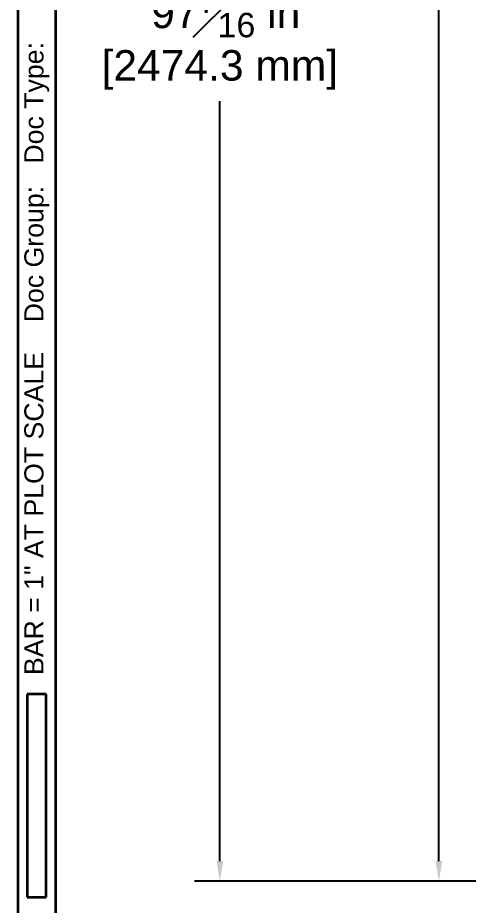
# Model space of a CAD drawing. Header units: inches. Extents: x 15 to 402, y 6 to 258.
# Drawn here: x 15 to 41.6, y 32.9 to 85.3 of the extents above; entities that cross this region are included whole.
import ezdxf

# ---------------------------------------------------------------- set-up
doc = ezdxf.new("R2010")
doc.units = ezdxf.units.IN
doc.header["$LTSCALE"] = 12
doc.header["$MEASUREMENT"] = 0
doc.layers.get('0').update_dxf_attribs({"lineweight": 25})
for name, color, linetype, lineweight in [('Border', 7, 'Continuous', 35), ('Dimension (ANSI)', 7, 'Continuous', 25), ('Symbol (ANSI)', 7, 'Continuous', 25)]:
    doc.layers.add(name, color=color, linetype=linetype, lineweight=lineweight)
doc.styles.add('MEMCOR Medium', font='arial.ttf')
doc.styles.add('Standard A-B-C', font='arial.ttf')
doc.dimstyles.new('Default (ANSI)', dxfattribs={"dimscale": 12, "dimtxt": 0.15, "dimasz": 0.098425, "dimexe": 0.125, "dimexo": 0.0625, "dimgap": 0.031496, "dimtad": 0, "dimtih": 1, "dimtoh": 1, "dimdec": 4, "dimrnd": 1e-08, "dimzin": 3, "dimdsep": 46, "dimlunit": 5, "dimtxsty": 'MEMCOR Medium', "dimcen": 0.09, "dimdle": 0.393701, "dimclrd": 256, "dimclre": 256, "dimclrt": 256, "dimadec": 0, "dimazin": 1, "dimtfac": 0.8, "dimtofl": 0, "dimtmove": 0, "dimatfit": 3, "dimfxl": 1, "dimfrac": 1, "dimtolj": 1, "dimtzin": 4, "dimlwd": -1, "dimlwe": -1, "dimarcsym": 0})
doc.dimstyles.new('Default (ANSI)$7', dxfattribs={"dimscale": 12, "dimtxt": 0.15, "dimasz": 0.098425, "dimexe": 0.125, "dimexo": 0.0625, "dimgap": 0.031496, "dimtad": 0, "dimtih": 1, "dimtoh": 1, "dimdec": 4, "dimrnd": 1e-08, "dimzin": 3, "dimdsep": 46, "dimlunit": 5, "dimtxsty": 'MEMCOR Medium', "dimcen": 0.09, "dimdle": 0.393701, "dimclrd": 256, "dimclre": 256, "dimclrt": 256, "dimadec": 0, "dimazin": 1, "dimtfac": 0.8, "dimtofl": 0, "dimtmove": 0, "dimatfit": 3, "dimfxl": 1, "dimfrac": 1, "dimtolj": 1, "dimtzin": 4, "dimlwd": -1, "dimlwe": -1, "dimarcsym": 0})

# ---------------------------------------------------------------- blocks, each defined once
blk = doc.blocks.new('Borders 22x34_D')
at = {"layer": 'Border'}
for p, q in [((1.25, 21.5), (1.25, 0.5)), ((1.4375, 0.5), (1.4375, 21.3125)), ((1.3906, 3.7812), (1.2969, 3.7812)), ((1.2969, 3.7812), (1.2969, 2.7812)), ((1.3906, 2.7812), (1.3906, 3.7812)), ((1.2969, 2.7812), (1.3906, 2.7812))]:
    blk.add_line(p, q, dxfattribs=at)
at = {"layer": 'Border', "insert": (1.3437, 3.875), "char_height": 0.094, "attachment_point": 4, "rotation": 90, "style": 'Standard A-B-C'}
blk.add_mtext('\\fArial|b0|i0;{\\H0.0940;BAR = 1" AT PLOT SCALE    Doc Group:   Doc Type: }', dxfattribs=at)
blk = doc.blocks.new('*D22')
at = {"layer": 'Defpoints', "color": 0, "transparency": 16777216}
for p in [(35.857, 131.747), (26.937, 34.332), (66.494, 34.332)]:
    blk.add_point(p, dxfattribs=at)
at = {"layer": 'Dimension (ANSI)', "transparency": 16777216}
for p, q in [((35.107, 131.747), (25.437, 131.747)), ((26.937, 130.566), (26.937, 87.135)), ((26.937, 35.513), (26.937, 80.394)), ((65.744, 34.332), (25.437, 34.332))]:
    blk.add_line(p, q, dxfattribs=at)
for points in [[(26.74, 130.566), (27.133, 130.566), (26.937, 131.747)], [(26.74, 35.513), (27.133, 35.513), (26.937, 34.332)]]:
    blk.add_solid(points, dxfattribs=at)
at = {"layer": 'Dimension (ANSI)', "transparency": 16777216, "char_height": 1.8, "attachment_point": 5, "style": 'MEMCOR Medium'}
for s, insert in [('\\A1; 97{\\H0.8x;\\S7#16;} in', (26.937, 85.604)), ('\\A1;[2474.3 mm]', (26.937, 82.233))]:
    blk.add_mtext(s, dxfattribs=dict(at, insert=insert))
blk = doc.blocks.new('*D23')
at = {"layer": 'Defpoints', "color": 0, "transparency": 16777216}
for p in [(39.876, 122.865), (66.907, 122.865), (66.494, 34.332)]:
    blk.add_point(p, dxfattribs=at)
at = {"layer": 'Dimension (ANSI)', "transparency": 16777216}
for p, q in [((66.157, 122.865), (38.376, 122.865)), ((39.876, 121.684), (39.876, 100.448)), ((39.876, 35.513), (39.876, 93.658)), ((65.744, 34.332), (38.376, 34.332))]:
    blk.add_line(p, q, dxfattribs=at)
for points in [[(39.68, 121.684), (40.073, 121.684), (39.876, 122.865)], [(39.68, 35.513), (40.073, 35.513), (39.876, 34.332)]]:
    blk.add_solid(points, dxfattribs=at)
at = {"layer": 'Dimension (ANSI)', "transparency": 16777216, "char_height": 1.8, "attachment_point": 5, "style": 'MEMCOR Medium'}
for s, insert in [('\\A1; 88{\\H0.8x;\\S9#16;} in', (39.876, 98.917)), ('\\A1;[2248.7 mm]', (39.876, 95.521))]:
    blk.add_mtext(s, dxfattribs=dict(at, insert=insert))

msp = doc.modelspace()

# ---------------------------------------------------------------- block references
at = {"xscale": 12, "yscale": 12, "zscale": 12}
msp.add_blockref('Borders 22x34_D', (0, 0), dxfattribs=at)

# ---------------------------------------------------------------- dimensions: what is measured, and where the dimension line sits
at = {"layer": 'Dimension (ANSI)'}
for base, p1, p2, text, picture, middle in [((26.936647, 34.331649), (35.856598, 131.746998), (66.494325, 34.331649), ' <> in\\X[2474.3 mm]', '*D22', (26.936647, 83.764495)), ((39.87645, 122.86465), (66.49433, 34.33165), (66.9068, 122.86465), ' <> in\\X[2248.7 mm]', '*D23', (39.87645, 97.05277))]:
    dim = msp.add_linear_dim(base=base, p1=p1, p2=p2, angle=90, text=text, dimstyle='Default (ANSI)', override={"dimgap": 0.031496, "dimdec": 4, "dimpost": '', "dimtol": 0, "dimlim": 0, "dimtp": 0, "dimtm": 0, "dimtdec": 2, "dimatfit": 1}, dxfattribs=at)
    dim.commit()
    dim.dimension.update_dxf_attribs({"geometry": picture, "text_midpoint": middle, "dimtype": 160})

# ---------------------------------------------------------------- leaders
at = {"layer": 'Symbol (ANSI)', "annotation_type": 0, "has_hookline": 1, "hookline_direction": 1, "text_width": 54.32169}
msp.add_leader([(98.14468, 46.92615), (90.83866, 28.33857), (89.65756, 28.33857)], dimstyle='Default (ANSI)$7', override={"dimtad": 0}, dxfattribs=at)

doc.saveas('drawing.dxf')
